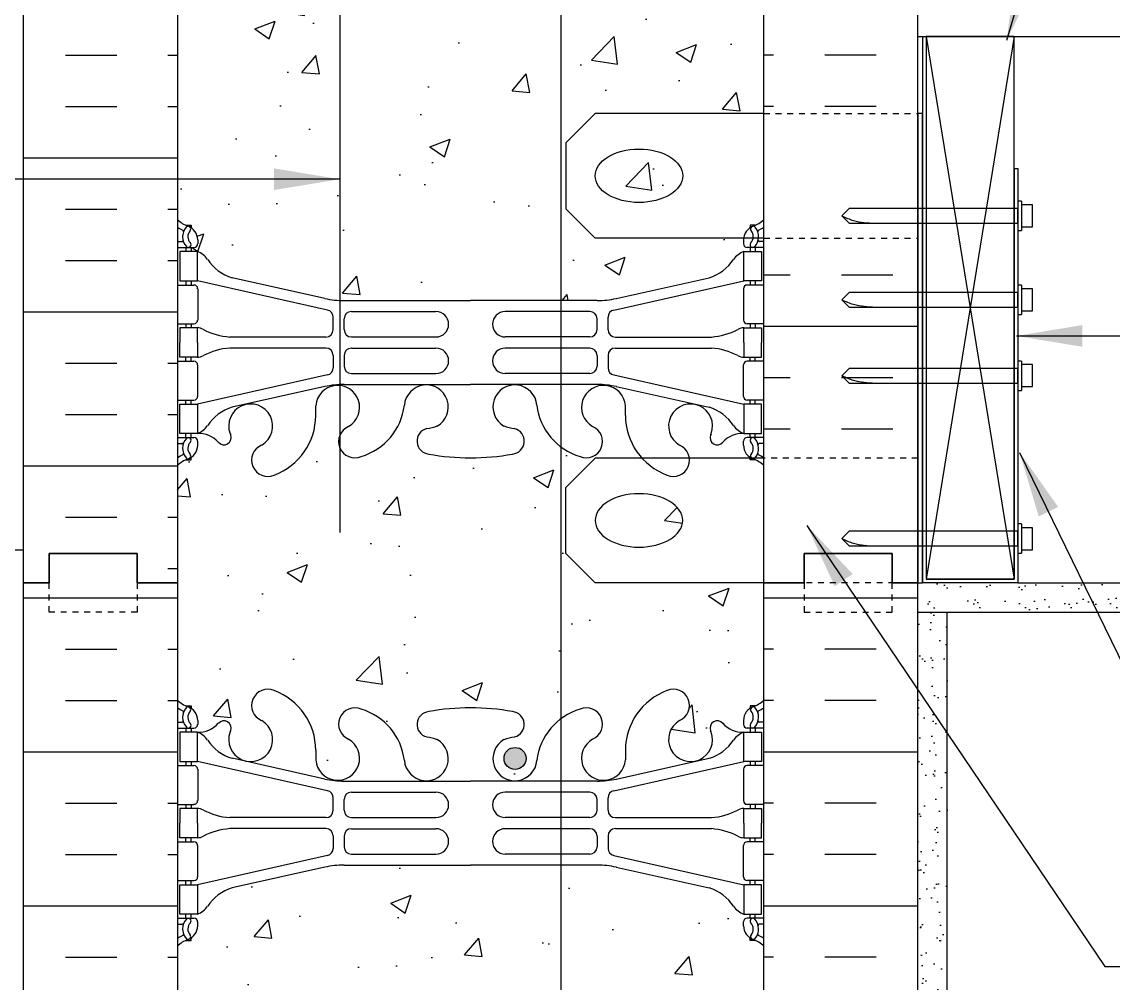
# Model space of a CAD drawing. Header units: inches. Extents: x 94.5 to 143.2, y -16.2 to 57.2.
# Drawn here: x 111.73 to 130.34, y 22.39 to 38.78 of the extents above; entities that cross this region are included whole.
import ezdxf

# ---------------------------------------------------------------- set-up
doc = ezdxf.new("R2010")
doc.units = ezdxf.units.IN
doc.header["$LTSCALE"] = 0.5
doc.header["$MEASUREMENT"] = 0
doc.linetypes.add('DASHED2', pattern=[0.375, 0.25, -0.125])
doc.linetypes.add('HIDDEN2', pattern=[0.1875, 0.125, -0.0625])
for name, color, linetype in [('HATCH', 12, 'Continuous'), ('line25', 2, 'Continuous'), ('LINE3', 3, 'Continuous'), ('LINE50', 5, 'Continuous'), ('LINE9', 9, 'Continuous'), ('TEXT', 4, 'Continuous'), ('Web_Edge', 9, 'Continuous')]:
    doc.layers.add(name, color=color, linetype=linetype)
doc.styles.add('DIM', font='romans.shx', dxfattribs={"width": 0.7})
doc.dimstyles.new('ext_12', dxfattribs={"dimscale": 12, "dimtxt": 0.09375, "dimasz": 0.09375, "dimexe": 0.09375, "dimexo": 0.0625, "dimgap": 0.0625, "dimtad": 1, "dimdec": 1, "dimzin": 3, "dimdsep": 46, "dimlunit": 4, "dimtxsty": 'DIM', "dimcen": 0.09, "dimdle": 0.09375, "dimclrt": 4, "dimadec": 0, "dimazin": 0, "dimtfac": 1, "dimtdec": 1, "dimtmove": 2, "dimatfit": 3, "dimfxl": 1, "dimfrac": 2, "dimtolj": 1, "dimtzin": 0, "dimarcsym": 0})
pattern_1 = [(50, (-0.7417, 9.248), (3.5863, -0.31376), [0.375, -4.125]), (355, (-0.7417, 9.248), (-0.69376, 3.76096), [0.3, -3.3]), (100.4514, (-0.443, 9.222), (2.89255, 3.4472), [0.3187, -3.50571]), (46.184, (-0.7417, 10.248), (5.3362, -0.8276), [0.5625, -6.1875]), (96.6356, (-0.297, 10.179), (4.67331, 4.8706), [0.47805, -5.25856]), (351.184, (-0.7417, 10.248), (4.6733, 4.8706), [0.45, -4.95]), (21, (-0.2417, 9.998), (2.984535, -2.013094), [0.375, -4.125]), (326, (-0.2417, 9.998), (1.21658, 3.62575), [0.3, -3.3]), (71.4514, (0.007, 9.8303), (4.20111, 1.61265), [0.3187, -3.50571]), (37.5, (-0.7417, 9.248), (0.060799, 1.664469), [0, -3.26, 0, -3.35, 0, -3.3125]), (7.5, (-0.7417, 9.248), (1.315348, 1.972059), [0, -1.91, 0, -3.185, 0, -1.2625]), (327.5, (-1.8567, 9.248), (2.669112, -0.112774), [0, -1.25, 0, -3.9, 0, -5.175]), (317.5, (-2.3567, 9.248), (2.91593, 0.500525), [0, -1.625, 0, -2.59, 0, -3.675])]
pattern_2 = [(37.5, (69.70558, 9.959), (-0.0157483, 0.481706), [0, -0.38, 0, -0.425, 0, -0.40625]), (7.5, (69.7056, 9.959), (0.442444, 0.7055365), [0, -0.205, 0, -0.3425, 0, -0.13125]), (327.5, (69.39808, 9.959), (0.7785355, 0.0014148), [0, -0.125, 0, -0.45, 0, -0.5875]), (317.5, (69.3981, 9.959), (0.7515317, 0.219419), [0, -0.0625, 0, -0.295, 0, -0.3375])]

msp = doc.modelspace()

# ---------------------------------------------------------------- hatches: boundary and pattern name
at = {"layer": 'HATCH'}
h = msp.add_hatch(dxfattribs=at)
h.set_pattern_fill('INSUL', color=256, scale=7, style=0)
h.set_pattern_definition([(0, (-2811.78, -367.7963), (0, 2.625), []), (0, (-2811.78, -366.9213), (0, 2.625), [0.875, -0.875]), (0, (-2811.78, -366.0463), (0, 2.625), [0.875, -0.875])])
h.paths.add_polyline_path([(111.757, 29.213), (112.194, 29.213), (112.194, 29.713), (113.694, 29.713), (113.694, 29.213), (114.382, 29.213), (114.382, 47.213), (113.694, 47.213), (113.694, 47.713), (112.194, 47.713), (112.194, 47.213), (111.757, 47.213)])
h = msp.add_hatch(dxfattribs=at)
h.set_pattern_fill('INSUL', color=256, scale=7, style=0)
h.set_pattern_definition([(180, (3050.5432, -367.7963), (0, 2.625), []), (180, (3050.5432, -366.9213), (0, 2.625), [0.875, -0.875]), (180, (3050.5432, -366.0463), (0, 2.625), [0.875, -0.875])])
h.paths.add_polyline_path([(124.382, 37.213), (127.007, 37.213), (127.007, 47.213), (126.569, 47.213), (126.569, 47.713), (125.069, 47.713), (125.069, 47.213), (124.382, 47.213)])
h = msp.add_hatch(dxfattribs=at)
h.set_pattern_fill('AR-CONC', color=256, scale=0.5)
h.paths.add_polyline_path([(117.152, 47.264, 0.274273), (117.039, 47.213, 0.520567), (116.829, 47.213, 0.520567), (116.551, 47.213, 0.520567), (116.362, 47.213, 0.520567), (116.267, 47.213, 0.520567), (116.042, 47.213, 0.520567), (115.921, 47.213, 0.520567), (115.711, 47.213, 0.520567), (115.501, 47.213, 0.520567), (115.375, 47.213, 0.520567), (115.25, 47.213, 0.520567), (115.04, 47.213, 0.520567), (114.935, 47.213, 0.520567), (114.751, 47.213, 0.520567), (114.63, 47.213, 0.484838), (114.382, 47.213), (114.382, 45.213, 0.088416), (114.528, 45.116), (114.618, 45.116), (114.618, 45.074, -0.249069), (114.728, 44.867), (114.728, 44.8, -0.414214), (114.665, 44.737), (114.618, 44.737), (114.618, 44.667), (114.723, 44.667, 0.231736), (115.08, 44.818, -0.8344), (115.292, 44.692), (115.28, 44.671, 2.155404), (115.819, 44.866, -1), (116.032, 45.377, -0.311223), (116.741, 44.361), (116.741, 44.196, 0.421502), (117.152, 43.85), (117.152, 44.7, -0.193998), (117.152, 44.908)])
h.paths.add_polyline_path([(124.382, 47.213), (124.382, 47.255, 0.520567), (124.299, 47.255, 0.520567), (124.209, 47.255, 0.520567), (124.078, 47.255, 0.520567), (123.979, 47.213, 0.520567), (123.774, 47.213, 0.520567), (123.58, 47.213, 0.520567), (123.36, 47.213, 0.520567), (123.181, 47.213, 0.520567), (123.081, 47.213, 0.520567), (122.924, 47.213, 0.520567), (122.772, 47.213, 0.520567), (122.625, 47.213, 0.520567), (122.447, 47.213, 0.272614), (122.382, 47.243, 0.272614), (122.317, 47.213, 0.520567), (122.138, 47.213, 0.520567), (121.991, 47.213, 0.520567), (121.839, 47.213, 0.520567), (121.682, 47.213, 0.520567), (121.582, 47.213, 0.520567), (121.404, 47.213, 0.520567), (121.183, 47.213, 0.520567), (120.989, 47.213, 0.520567), (120.785, 47.213, 0.520567), (120.685, 47.255, 0.520567), (120.554, 47.255, 0.520567), (120.465, 47.255, 0.520567), (120.382, 47.255, 0.520567), (120.299, 47.255, 0.520567), (120.209, 47.255, 0.520567), (120.078, 47.255, 0.520567), (119.979, 47.213, 0.520567), (119.774, 47.213, 0.520567), (119.58, 47.213, 0.520567), (119.36, 47.213, 0.520567), (119.181, 47.213, 0.520567), (119.081, 47.213, 0.520567), (118.924, 47.213, 0.520567), (118.772, 47.213, 0.520567), (118.625, 47.213, 0.520567), (118.447, 47.213, 0.520567), (118.331, 47.213, 0.520567), (118.242, 47.213, 0.520567), (118.121, 47.213, 0.520567), (118.006, 47.213, 0.520567), (117.901, 47.213, 0.520567), (117.595, 47.213, 0.520567), (117.485, 47.213, 0.520567), (117.238, 47.213, 0.215522), (117.152, 47.264), (117.152, 44.908, -0.417911), (117.515, 45.06, -0.307094), (118.254, 44.164, 1.604516), (118.813, 44.54, 0.055617), (118.633, 44.586, -0.843243), (118.668, 45.018, -0.047544), (119.382, 45.083, -0.047544), (120.095, 45.018, -0.843243), (120.13, 44.586, 0.055617), (119.95, 44.54, 1.604516), (120.509, 44.164, -0.307094), (121.248, 45.06, -1), (121.461, 44.548, 1.661382), (122.022, 44.196), (122.022, 44.341, -0.316114), (122.731, 45.377, -1), (122.944, 44.866, 2.155404), (123.483, 44.671), (123.471, 44.692, -0.834375), (123.683, 44.818, 0.23174), (124.041, 44.667), (124.146, 44.667), (124.146, 44.737), (124.098, 44.737, -0.414214), (124.036, 44.8), (124.036, 44.867, -0.249069), (124.146, 45.074), (124.146, 45.116), (124.236, 45.116, 0.08841), (124.382, 45.213)])
h.paths.add_polyline_path([(121.836, 44.223, -1), (121.461, 44.223, -1)], flags=16)
h.paths.add_polyline_path([(117.152, 42.4, 0.042954), (116.897, 42.365), (115.316, 42.012, 0.17445), (114.909, 41.717, -0.168672), (114.723, 41.567), (114.618, 41.567), (114.618, 41.497), (114.665, 41.497, -0.414214), (114.728, 41.435), (114.728, 41.367, -0.249069), (114.618, 41.16), (114.618, 41.118), (114.528, 41.118, 0.088416), (114.382, 41.021), (114.382, 35.405, 0.088416), (114.528, 35.308), (114.618, 35.308), (114.618, 35.266, -0.249069), (114.728, 35.059), (114.728, 34.992, -0.414214), (114.665, 34.929), (114.618, 34.929), (114.618, 34.859), (114.723, 34.859, -0.168672), (114.909, 34.71, 0.17445), (115.316, 34.414), (116.897, 34.061, 0.042954), (117.152, 34.027)])
h.paths.add_polyline_path([(120.922, 42.401), (119.382, 42.401), (117.224, 42.401, 0.011992), (117.152, 42.4), (117.152, 34.027, 0.011992), (117.224, 34.025), (119.382, 34.025), (120.922, 34.025), (120.922, 35.088), (120.922, 37.213)])
h.paths.add_polyline_path([(124.382, 41.021, 0.08841), (124.236, 41.118), (124.146, 41.118), (124.146, 41.16, -0.249069), (124.036, 41.367), (124.036, 41.435, -0.414214), (124.098, 41.497), (124.146, 41.497), (124.146, 41.567), (124.041, 41.567, -0.168672), (123.855, 41.717, 0.17445), (123.447, 42.012), (121.866, 42.365, 0.054974), (121.54, 42.401), (120.922, 42.401), (120.922, 37.213), (120.922, 35.088), (120.922, 34.025), (121.54, 34.025, 0.054974), (121.866, 34.061), (123.447, 34.414, 0.17445), (123.855, 34.71, -0.168672), (124.041, 34.859), (124.146, 34.859), (124.146, 34.929), (124.098, 34.929, -0.414214), (124.036, 34.992), (124.036, 35.059, -0.028911), (124.037, 35.088), (121.507, 35.088), (121.007, 35.588), (121.007, 36.713), (121.507, 37.213), (124.382, 37.213)])
h.paths.add_polyline_path([(120.922, 31.529, -0.212789), (120.509, 32.262, 1.604516), (119.95, 31.886, 0.055617), (120.13, 31.841, -0.843243), (120.095, 31.408, -0.047544), (119.382, 31.344, -0.047544), (118.668, 31.408, -0.843243), (118.633, 31.841, 0.055617), (118.813, 31.886, 1.604516), (118.254, 32.262, -0.307094), (117.515, 31.367, -0.665895), (117.152, 31.726), (117.152, 32.576, 0.421502), (116.741, 32.231), (116.741, 32.085, -0.316114), (116.032, 31.05, -1), (115.819, 31.561, 2.155404), (115.28, 31.755), (115.292, 31.734, -0.834375), (115.08, 31.608, 0.23174), (114.723, 31.759), (114.618, 31.759), (114.618, 31.689), (114.665, 31.689, -0.414214), (114.728, 31.627), (114.728, 31.559, -0.249069), (114.618, 31.352), (114.618, 31.31), (114.528, 31.31, 0.088416), (114.382, 31.213), (114.382, 29.213), (114.382, 27.213, 0.088416), (114.528, 27.116), (114.618, 27.116), (114.618, 27.074, -0.249069), (114.728, 26.867), (114.728, 26.8, -0.414214), (114.665, 26.737), (114.618, 26.737), (114.618, 26.667), (114.723, 26.667, 0.231736), (115.08, 26.818, -0.8344), (115.292, 26.692), (115.28, 26.671, 2.155404), (115.819, 26.866, -1), (116.032, 27.377, -0.311223), (116.741, 26.361), (116.741, 26.196, 1.661382), (117.302, 26.548, -1), (117.515, 27.06, -0.307094), (118.254, 26.164, 1.604516), (118.813, 26.54, 0.055617), (118.633, 26.586, -0.843243), (118.668, 27.018, -0.047544), (119.382, 27.083, -0.047544), (120.095, 27.018, -0.843243), (120.13, 26.586, 0.055617), (119.95, 26.54, 1.604516), (120.509, 26.164, -0.212789), (120.922, 26.898)])
h.paths.add_polyline_path([(120.328, 26.219, -1), (119.953, 26.219, -1)], flags=16)
h.paths.add_polyline_path([(124.382, 29.213), (121.507, 29.213), (121.007, 29.713), (121.007, 30.838), (121.507, 31.338), (122.305, 31.338, -0.184932), (122.022, 32.066), (122.022, 32.231, 1.661382), (121.461, 31.878, -1), (121.248, 31.367, -0.08852), (120.922, 31.529), (120.922, 26.898, -0.08852), (121.248, 27.06, -1), (121.461, 26.548, 1.661382), (122.022, 26.196), (122.022, 26.341, -0.316114), (122.731, 27.377, -1), (122.944, 26.866, 2.155404), (123.483, 26.671), (123.471, 26.692, -0.834375), (123.683, 26.818, 0.23174), (124.041, 26.667), (124.146, 26.667), (124.146, 26.737), (124.098, 26.737, -0.414214), (124.036, 26.8), (124.036, 26.867, -0.249069), (124.146, 27.074), (124.146, 27.116), (124.236, 27.116, 0.08841), (124.382, 27.213)])
h.paths.add_polyline_path([(123.471, 31.734), (123.483, 31.755, 2.155404), (122.944, 31.561, -0.270238), (123.113, 31.338), (124.146, 31.338), (124.146, 31.352, -0.249069), (124.036, 31.559), (124.036, 31.627, -0.414214), (124.098, 31.689), (124.146, 31.689), (124.146, 31.759), (124.041, 31.759, 0.231736), (123.683, 31.608, -0.8344)], flags=17)
h.paths.add_polyline_path([(120.922, 24.401), (119.382, 24.401), (117.224, 24.401, 0.054974), (116.897, 24.365), (115.316, 24.012, 0.17445), (114.909, 23.717, -0.168672), (114.723, 23.567), (114.618, 23.567), (114.618, 23.497), (114.665, 23.497, -0.414214), (114.728, 23.435), (114.728, 23.367, -0.249069), (114.618, 23.16), (114.618, 23.118), (114.528, 23.118, 0.088416), (114.382, 23.021), (114.382, 17.405, 0.088416), (114.528, 17.308), (114.618, 17.308), (114.618, 17.266, -0.249069), (114.728, 17.059), (114.728, 16.992, -0.414214), (114.665, 16.929), (114.618, 16.929), (114.618, 16.859), (114.723, 16.859, -0.168672), (114.909, 16.71, 0.17445), (115.316, 16.414), (116.897, 16.061, 0.054974), (117.224, 16.025), (119.382, 16.025), (120.922, 16.025)])
h.paths.add_polyline_path([(124.382, 23.021, 0.08841), (124.236, 23.118), (124.146, 23.118), (124.146, 23.16, -0.249069), (124.036, 23.367), (124.036, 23.435, -0.414214), (124.098, 23.497), (124.146, 23.497), (124.146, 23.567), (124.041, 23.567, -0.168672), (123.855, 23.717, 0.17445), (123.447, 24.012), (121.866, 24.365, 0.054974), (121.54, 24.401), (120.922, 24.401), (120.922, 16.025), (121.54, 16.025, 0.054974), (121.866, 16.061), (123.447, 16.414, 0.17445), (123.855, 16.71, -0.168672), (124.041, 16.859), (124.146, 16.859), (124.146, 16.929), (124.098, 16.929, -0.414214), (124.036, 16.992), (124.036, 17.059, -0.249069), (124.146, 17.266), (124.146, 17.308), (124.236, 17.308, 0.08841), (124.382, 17.405)])
h.paths.add_polyline_path([(120.922, 13.529, -0.212789), (120.509, 14.262, 1.604516), (119.95, 13.886, 0.055617), (120.13, 13.841, -0.843243), (120.095, 13.408, -0.047544), (119.382, 13.344, -0.047544), (118.668, 13.408, -0.843243), (118.633, 13.841, 0.055617), (118.813, 13.886, 1.604516), (118.254, 14.262, -0.307094), (117.515, 13.367, -1), (117.302, 13.878, 1.661382), (116.741, 14.231), (116.741, 14.085, -0.316114), (116.032, 13.05, -1), (115.819, 13.561, 2.155404), (115.28, 13.755), (115.292, 13.734, -0.834375), (115.08, 13.608, 0.23174), (114.723, 13.759), (114.618, 13.759), (114.618, 13.689), (114.665, 13.689, -0.414214), (114.728, 13.627), (114.728, 13.559, -0.249069), (114.618, 13.352), (114.618, 13.31), (114.528, 13.31, 0.088416), (114.382, 13.213), (114.382, 11.213), (118.257, 11.213), (119.257, 12.213), (119.257, 11.213), (119.257, 10.213), (120.257, 11.213), (120.922, 11.213)])
h.paths.add_polyline_path([(124.382, 13.213, 0.08841), (124.236, 13.31), (124.146, 13.31), (124.146, 13.352, -0.249069), (124.036, 13.559), (124.036, 13.627, -0.414214), (124.098, 13.689), (124.146, 13.689), (124.146, 13.759), (124.041, 13.759, 0.231736), (123.683, 13.608, -0.8344), (123.471, 13.734), (123.483, 13.755, 2.155404), (122.944, 13.561, -1), (122.731, 13.05, -0.311223), (122.022, 14.066), (122.022, 14.231, 1.661382), (121.461, 13.878, -1), (121.248, 13.367, -0.08852), (120.922, 13.529), (120.922, 11.213), (124.382, 11.213)])
h = msp.add_hatch(dxfattribs=at)
h.set_pattern_fill('AR-CONC', color=256, scale=0.5, style=0)
h.set_pattern_definition(pattern_1)
edge = h.paths.add_edge_path(flags=17)
edge.add_ellipse((122.252, 36.151), major_axis=(-0.746, 0), ratio=0.610344, start_angle=0, end_angle=360)
h = msp.add_hatch(dxfattribs=at)
h.set_pattern_fill('INSUL', color=256, scale=7, style=0)
h.set_pattern_definition([(0, (69.7056, 9.959), (0, 2.625), []), (0, (69.7056, 10.834), (0, 2.625), [0.875, -0.875]), (0, (69.7056, 11.709), (0, 2.625), [0.875, -0.875])])
h.paths.add_polyline_path([(127.007, 35.088), (124.382, 35.088), (124.382, 31.338), (127.007, 31.338)])
h = msp.add_hatch(dxfattribs=at)
h.set_pattern_fill('AR-CONC', color=256, scale=0.5, style=0)
h.set_pattern_definition(pattern_1)
edge = h.paths.add_edge_path(flags=17)
edge.add_ellipse((122.252, 30.276), major_axis=(-0.746, 0), ratio=0.610344, start_angle=0, end_angle=360, ccw=False)
h = msp.add_hatch(dxfattribs=at)
h.set_pattern_fill('INSUL', color=256, scale=7, style=0)
h.set_pattern_definition([(0, (-2811.78, -385.7963), (0, 2.625), []), (0, (-2811.78, -384.9213), (0, 2.625), [0.875, -0.875]), (0, (-2811.78, -384.0463), (0, 2.625), [0.875, -0.875])])
h.paths.add_polyline_path([(111.757, 11.213), (112.194, 11.213), (112.194, 11.713), (113.694, 11.713), (113.694, 11.213), (114.382, 11.213), (114.382, 29.213), (113.694, 29.213), (113.694, 29.713), (112.194, 29.713), (112.194, 29.213), (111.757, 29.213)])
h = msp.add_hatch(dxfattribs=at)
h.set_pattern_fill('INSUL', color=256, scale=7, style=0)
h.set_pattern_definition([(180, (3050.5432, -385.7963), (0, 2.625), []), (180, (3050.5432, -384.9213), (0, 2.625), [0.875, -0.875]), (180, (3050.5432, -384.0463), (0, 2.625), [0.875, -0.875])])
h.paths.add_polyline_path([(127.007, 11.213), (126.569, 11.213), (126.569, 11.713), (125.069, 11.713), (125.069, 11.213), (124.382, 11.213), (124.382, 29.213), (125.069, 29.213), (125.069, 29.713), (126.569, 29.713), (126.569, 29.213), (127.007, 29.213)])
h = msp.add_hatch(dxfattribs=at)
h.set_pattern_fill('AR-SAND', color=256, scale=0.25, style=0)
h.set_pattern_definition(pattern_2)
h.paths.add_polyline_path([(142.157, 28.713), (142.157, 29.213), (128.712, 29.213), (127.087, 29.213), (127.007, 29.213), (127.007, 28.713)])
h = msp.add_hatch(dxfattribs=at)
h.set_pattern_fill('AR-SAND', color=256, scale=0.25, style=0)
h.set_pattern_definition(pattern_2)
h.paths.add_polyline_path([(127.507, 28.713), (127.007, 28.713), (127.007, 11.213), (127.507, 11.213)])
at = {"layer": 'LINE3'}
msp.add_hatch(color=256, dxfattribs=at).paths.add_polyline_path([(119.953, 26.219, 1), (120.328, 26.219, 1)])

# ---------------------------------------------------------------- linework, layer by layer
at = {"layer": 'HATCH'}
for p, q in [((127.149, 38.526), (128.649, 29.276)), ((128.649, 38.526), (127.149, 29.276))]:
    msp.add_line(p, q, dxfattribs=at)
at = {"layer": 'line25'}
for p, q in [((114.382, 47.213), (114.382, 29.213)), ((124.382, 23.588), (124.382, 47.213)), ((127.007, 38.526), (142.157, 38.526)), ((128.649, 36.276), (128.649, 29.276)), ((128.649, 29.276), (127.149, 29.276)), ((114.382, 29.213), (114.382, 11.213)), ((128.712, 29.213), (142.157, 29.213)), ((128.712, 29.213), (130.024, 29.213)), ((124.382, 11.213), (124.382, 23.588))]:
    msp.add_line(p, q, dxfattribs=at)
at = {"layer": 'line25', "color": 9}
for p, q in [((125.712, 35.467), (125.837, 35.592)), ((128.774, 35.717), (128.712, 35.717)), ((128.712, 35.717), (128.712, 35.217)), ((128.774, 35.717), (128.774, 35.217)), ((128.962, 35.655), (128.774, 35.655)), ((128.962, 35.28), (128.962, 35.655)), ((125.712, 35.467), (125.837, 35.342)), ((128.712, 35.217), (128.774, 35.217)), ((128.774, 35.28), (128.962, 35.28)), ((128.774, 34.288), (128.712, 34.288)), ((128.712, 34.288), (128.712, 33.788)), ((128.774, 34.288), (128.774, 33.788)), ((125.712, 34.038), (125.837, 34.163)), ((128.962, 34.226), (128.774, 34.226)), ((128.962, 33.851), (128.962, 34.226)), ((125.712, 34.038), (125.837, 33.913)), ((128.712, 33.788), (128.774, 33.788)), ((128.774, 33.851), (128.962, 33.851)), ((128.774, 32.994), (128.712, 32.994)), ((128.712, 32.994), (128.712, 32.494)), ((128.774, 32.994), (128.774, 32.494)), ((125.712, 32.744), (125.837, 32.869)), ((128.962, 32.932), (128.774, 32.932)), ((128.962, 32.557), (128.962, 32.932)), ((125.712, 32.744), (125.837, 32.619)), ((128.712, 32.494), (128.774, 32.494)), ((128.774, 32.557), (128.962, 32.557)), ((128.774, 30.216), (128.712, 30.216)), ((128.712, 30.216), (128.712, 29.716)), ((128.774, 30.216), (128.774, 29.716)), ((128.962, 30.153), (128.774, 30.153)), ((128.962, 29.778), (128.962, 30.153)), ((125.712, 29.966), (125.837, 30.091)), ((125.712, 29.966), (125.837, 29.841)), ((128.774, 29.778), (128.962, 29.778)), ((128.712, 29.716), (128.774, 29.716))]:
    msp.add_line(p, q, dxfattribs=at)
at = {"layer": 'line25'}
msp.add_lwpolyline([(127.149, 29.276), (128.649, 29.276), (128.649, 38.526), (127.149, 38.526)], close=True, dxfattribs=at)
at = {"layer": 'line25', "color": 9}
for points in [[(125.837, 35.342), (128.712, 35.342), (128.712, 35.592), (125.837, 35.592)], [(125.837, 33.913), (128.712, 33.913), (128.712, 34.163), (125.837, 34.163)], [(125.837, 32.619), (128.712, 32.619), (128.712, 32.869), (125.837, 32.869)], [(125.837, 29.841), (128.712, 29.841), (128.712, 30.091), (125.837, 30.091)]]:
    msp.add_lwpolyline(points, dxfattribs=at)
for points in [[(125.712, 35.467), (125.91, 35.39), (126.28, 35.342)], [(125.712, 34.038), (125.91, 33.961), (126.28, 33.913)], [(125.712, 32.744), (125.91, 32.667), (126.28, 32.619)], [(125.712, 29.966), (125.91, 29.888), (126.28, 29.841)]]:
    msp.add_spline(points, degree=3, dxfattribs=at)
at = {"layer": 'LINE3'}
msp.add_line((117.152, 56.213), (117.152, 30.069), dxfattribs=at)
msp.add_lwpolyline([(120.922, 45.761), (120.922, 37.213), (120.922, 35.088), (120.922, 11.213)], dxfattribs=at)
msp.add_circle((120.14, 26.219), 0.188, dxfattribs=at)
at = {"layer": 'LINE50'}
for p, q in [((111.757, 29.213), (111.757, 47.213)), ((127.007, 29.213), (127.007, 47.213)), ((111.757, 11.213), (111.757, 29.213)), ((127.007, 11.213), (127.007, 29.213))]:
    msp.add_line(p, q, dxfattribs=at)
for points in [[(114.382, 29.213), (113.694, 29.213), (113.694, 29.713), (112.194, 29.713), (112.194, 29.213), (111.757, 29.213)], [(111.757, 29.213), (112.194, 29.213), (112.194, 29.713), (113.694, 29.713), (113.694, 29.213), (114.382, 29.213)], [(124.382, 29.213), (125.069, 29.213), (125.069, 29.713), (126.569, 29.713), (126.569, 29.213), (127.007, 29.213)], [(127.007, 29.213), (126.569, 29.213), (126.569, 29.713), (125.069, 29.713), (125.069, 29.213), (124.382, 29.213)]]:
    msp.add_lwpolyline(points, dxfattribs=at)
at = {"layer": 'LINE9'}
for p, q in [((127.087, 38.526), (127.087, 29.213)), ((121.507, 37.213), (121.007, 36.713)), ((124.382, 37.213), (121.507, 37.213)), ((128.649, 36.276), (128.712, 36.276)), ((128.712, 36.276), (128.712, 29.213)), ((121.507, 35.088), (121.007, 35.588)), ((124.382, 35.088), (121.507, 35.088)), ((121.507, 31.338), (121.007, 30.838)), ((124.382, 31.338), (121.507, 31.338)), ((111.757, 29.772), (111.569, 29.772)), ((121.507, 29.213), (121.007, 29.713)), ((124.382, 29.213), (121.507, 29.213)), ((128.712, 29.213), (127.087, 29.213)), ((127.007, 28.713), (142.157, 28.713)), ((127.507, 11.213), (127.507, 28.713))]:
    msp.add_line(p, q, dxfattribs=at)
at = {"layer": 'LINE9', "linetype": 'HIDDEN2'}
for p, q in [((124.382, 37.213), (127.007, 37.213)), ((124.382, 35.088), (127.007, 35.088)), ((127.007, 31.338), (124.382, 31.338)), ((127.007, 29.213), (124.382, 29.213))]:
    msp.add_line(p, q, dxfattribs=at)
at = {"layer": 'LINE9'}
msp.add_lwpolyline([(127.007, 29.213), (127.087, 29.213), (127.087, 37.213), (127.007, 37.213)], close=True, dxfattribs=at)
for points in [[(121.007, 36.713), (121.007, 35.588)], [(121.007, 29.713), (121.007, 30.838)]]:
    msp.add_lwpolyline(points, dxfattribs=at)
at = {"layer": 'LINE9', "linetype": 'DASHED2', "ltscale": 0.15}
for points in [[(113.694, 29.213), (113.694, 29.213), (113.694, 28.713), (112.194, 28.713), (112.194, 29.213), (112.194, 29.213)], [(125.069, 29.213), (125.069, 29.213), (125.069, 28.713), (126.569, 28.713), (126.569, 29.213), (126.569, 29.213)]]:
    msp.add_lwpolyline(points, dxfattribs=at)
at = {"layer": 'LINE9'}
msp.add_ellipse((122.252, 36.151), major_axis=(-0.746, 0), ratio=0.610344, dxfattribs=at)
at = {"layer": 'LINE9', "extrusion": (0, 0, -1)}
msp.add_ellipse((122.252, 30.276), major_axis=(-0.746, 0), ratio=0.610344, dxfattribs=at)
at = {"layer": 'Web_Edge', "color": 8}
for p, q in [((114.528, 35.308), (114.618, 35.308)), ((114.618, 35.308), (114.618, 35.266)), ((124.236, 35.308), (124.146, 35.308)), ((124.146, 35.308), (124.146, 35.266)), ((114.382, 35.029), (114.459, 35.029)), ((114.728, 35.059), (114.728, 34.992)), ((124.036, 35.059), (124.036, 34.992)), ((124.382, 35.029), (124.304, 35.029)), ((114.382, 34.929), (114.665, 34.929)), ((114.528, 34.929), (114.528, 34.859)), ((114.618, 34.929), (114.618, 34.859)), ((124.382, 34.929), (124.098, 34.929)), ((124.146, 34.929), (124.146, 34.859)), ((124.236, 34.929), (124.236, 34.859)), ((114.382, 34.289), (114.665, 34.289)), ((114.528, 34.359), (114.528, 34.289)), ((114.618, 34.359), (114.618, 34.289)), ((116.94, 33.863), (114.723, 34.359)), ((116.897, 34.061), (115.316, 34.414)), ((121.823, 33.863), (124.041, 34.359)), ((121.866, 34.061), (123.447, 34.414)), ((124.382, 34.289), (124.098, 34.289)), ((124.146, 34.359), (124.146, 34.289)), ((124.236, 34.359), (124.236, 34.289)), ((114.728, 34.227), (114.728, 33.692)), ((124.036, 34.227), (124.036, 33.692)), ((117.224, 34.025), (119.382, 34.025)), ((121.54, 34.025), (119.382, 34.025)), ((117.038, 33.528), (117.038, 33.741)), ((117.225, 33.529), (117.225, 33.713)), ((117.35, 33.838), (118.79, 33.838)), ((121.413, 33.838), (119.973, 33.838)), ((121.538, 33.529), (121.538, 33.713)), ((121.725, 33.528), (121.725, 33.741)), ((114.382, 33.629), (114.665, 33.629)), ((114.528, 33.629), (114.528, 33.559)), ((114.618, 33.629), (114.618, 33.559)), ((124.382, 33.629), (124.098, 33.629)), ((124.146, 33.629), (124.146, 33.559)), ((124.236, 33.629), (124.236, 33.559)), ((116.913, 33.403), (115.275, 33.403)), ((117.35, 33.404), (118.79, 33.404)), ((121.413, 33.404), (119.973, 33.404)), ((121.85, 33.403), (123.488, 33.403)), ((116.913, 33.215), (115.275, 33.215)), ((117.35, 33.214), (118.79, 33.214)), ((121.413, 33.214), (119.973, 33.214)), ((121.85, 33.215), (123.488, 33.215)), ((114.382, 32.989), (114.665, 32.989)), ((114.528, 32.989), (114.528, 33.059)), ((114.618, 32.989), (114.618, 33.059)), ((117.038, 33.09), (117.038, 32.878)), ((117.225, 33.089), (117.225, 32.905)), ((121.538, 33.089), (121.538, 32.905)), ((121.725, 33.09), (121.725, 32.878)), ((124.382, 32.989), (124.098, 32.989)), ((124.146, 32.989), (124.146, 33.059)), ((124.236, 32.989), (124.236, 33.059)), ((116.94, 32.756), (114.723, 32.259)), ((114.728, 32.392), (114.728, 32.927)), ((117.35, 32.78), (118.79, 32.78)), ((121.413, 32.78), (119.973, 32.78)), ((121.823, 32.756), (124.041, 32.259)), ((124.036, 32.392), (124.036, 32.927)), ((117.224, 32.594), (119.382, 32.594)), ((121.54, 32.594), (119.382, 32.594)), ((116.897, 32.558), (115.316, 32.205)), ((121.866, 32.558), (123.447, 32.205)), ((114.382, 32.329), (114.665, 32.329)), ((114.528, 32.259), (114.528, 32.329)), ((114.618, 32.259), (114.618, 32.329)), ((116.741, 32.066), (116.741, 32.231)), ((122.022, 32.066), (122.022, 32.231)), ((124.382, 32.329), (124.098, 32.329)), ((124.146, 32.259), (124.146, 32.329)), ((124.236, 32.259), (124.236, 32.329)), ((114.382, 31.689), (114.665, 31.689)), ((114.528, 31.689), (114.528, 31.759)), ((114.618, 31.689), (114.618, 31.759)), ((115.28, 31.755), (115.292, 31.734)), ((123.483, 31.755), (123.471, 31.734)), ((124.382, 31.689), (124.098, 31.689)), ((124.146, 31.689), (124.146, 31.759)), ((124.236, 31.689), (124.236, 31.759)), ((114.382, 31.589), (114.459, 31.589)), ((114.728, 31.559), (114.728, 31.627)), ((124.036, 31.559), (124.036, 31.627)), ((124.382, 31.589), (124.304, 31.589)), ((114.528, 31.31), (114.618, 31.31)), ((114.618, 31.31), (114.618, 31.352)), ((124.146, 31.31), (124.146, 31.352)), ((124.236, 31.31), (124.146, 31.31))]:
    msp.add_line(p, q, dxfattribs=at)
at = {"layer": 'Web_Edge'}
for p, q in [((114.528, 27.116), (114.618, 27.116)), ((114.618, 27.116), (114.618, 27.074)), ((124.236, 27.116), (124.146, 27.116)), ((124.146, 27.116), (124.146, 27.074)), ((114.382, 26.837), (114.459, 26.837)), ((114.728, 26.867), (114.728, 26.8)), ((124.036, 26.867), (124.036, 26.8)), ((124.382, 26.837), (124.304, 26.837)), ((114.382, 26.737), (114.665, 26.737)), ((114.528, 26.737), (114.528, 26.667)), ((114.618, 26.737), (114.618, 26.667)), ((115.28, 26.671), (115.292, 26.692)), ((123.483, 26.671), (123.471, 26.692)), ((124.382, 26.737), (124.098, 26.737)), ((124.146, 26.737), (124.146, 26.667)), ((124.236, 26.737), (124.236, 26.667)), ((116.741, 26.361), (116.741, 26.196)), ((122.022, 26.361), (122.022, 26.196)), ((114.382, 26.097), (114.665, 26.097)), ((114.528, 26.167), (114.528, 26.097)), ((114.618, 26.167), (114.618, 26.097)), ((116.94, 25.67), (114.723, 26.167)), ((116.897, 25.869), (115.316, 26.222)), ((121.823, 25.67), (124.041, 26.167)), ((121.866, 25.869), (123.447, 26.222)), ((124.382, 26.097), (124.098, 26.097)), ((124.146, 26.167), (124.146, 26.097)), ((124.236, 26.167), (124.236, 26.097)), ((114.728, 26.035), (114.728, 25.5)), ((124.036, 26.035), (124.036, 25.5)), ((117.224, 25.833), (119.382, 25.833)), ((121.54, 25.833), (119.382, 25.833)), ((117.038, 25.336), (117.038, 25.548)), ((117.225, 25.337), (117.225, 25.521)), ((117.35, 25.646), (118.79, 25.646)), ((121.413, 25.646), (119.973, 25.646)), ((121.538, 25.337), (121.538, 25.521)), ((121.725, 25.336), (121.725, 25.548)), ((114.382, 25.437), (114.665, 25.437)), ((114.528, 25.437), (114.528, 25.367)), ((114.618, 25.437), (114.618, 25.367)), ((124.382, 25.437), (124.098, 25.437)), ((124.146, 25.437), (124.146, 25.367)), ((124.236, 25.437), (124.236, 25.367)), ((116.913, 25.211), (115.275, 25.211)), ((117.35, 25.212), (118.79, 25.212)), ((121.413, 25.212), (119.973, 25.212)), ((121.85, 25.211), (123.488, 25.211)), ((116.913, 25.023), (115.275, 25.023)), ((117.35, 25.022), (118.79, 25.022)), ((121.413, 25.022), (119.973, 25.022)), ((121.85, 25.023), (123.488, 25.023)), ((114.382, 24.797), (114.665, 24.797)), ((114.528, 24.797), (114.528, 24.867)), ((114.618, 24.797), (114.618, 24.867)), ((117.038, 24.898), (117.038, 24.686)), ((117.225, 24.897), (117.225, 24.713)), ((121.538, 24.897), (121.538, 24.713)), ((121.725, 24.898), (121.725, 24.686)), ((124.382, 24.797), (124.098, 24.797)), ((124.146, 24.797), (124.146, 24.867)), ((124.236, 24.797), (124.236, 24.867)), ((114.728, 24.2), (114.728, 24.735)), ((117.35, 24.588), (118.79, 24.588)), ((121.413, 24.588), (119.973, 24.588)), ((124.036, 24.2), (124.036, 24.735)), ((116.94, 24.564), (114.723, 24.067)), ((117.224, 24.401), (119.382, 24.401)), ((121.54, 24.401), (119.382, 24.401)), ((121.823, 24.564), (124.041, 24.067)), ((116.897, 24.365), (115.316, 24.012)), ((121.866, 24.365), (123.447, 24.012)), ((114.382, 24.137), (114.665, 24.137)), ((114.528, 24.067), (114.528, 24.137)), ((114.618, 24.067), (114.618, 24.137)), ((124.382, 24.137), (124.098, 24.137)), ((124.146, 24.067), (124.146, 24.137)), ((124.236, 24.067), (124.236, 24.137)), ((114.382, 23.497), (114.665, 23.497)), ((114.528, 23.497), (114.528, 23.567)), ((114.618, 23.497), (114.618, 23.567)), ((124.382, 23.497), (124.098, 23.497)), ((124.146, 23.497), (124.146, 23.567)), ((124.236, 23.497), (124.236, 23.567)), ((114.382, 23.397), (114.459, 23.397)), ((114.728, 23.367), (114.728, 23.435)), ((124.036, 23.367), (124.036, 23.435)), ((124.382, 23.397), (124.304, 23.397)), ((114.528, 23.118), (114.618, 23.118)), ((114.618, 23.118), (114.618, 23.16)), ((124.146, 23.118), (124.146, 23.16)), ((124.236, 23.118), (124.146, 23.118))]:
    msp.add_line(p, q, dxfattribs=at)
at = {"layer": 'Web_Edge', "color": 8}
for points in [[(114.423, 34.359), (114.723, 34.359), (114.723, 34.859), (114.423, 34.859)], [(124.341, 34.359), (124.041, 34.359), (124.041, 34.859), (124.341, 34.859)], [(114.423, 32.259), (114.723, 32.259), (114.723, 31.759), (114.423, 31.759)], [(124.341, 32.259), (124.041, 32.259), (124.041, 31.759), (124.341, 31.759)]]:
    msp.add_lwpolyline(points, close=True, dxfattribs=at)
for points in [[(114.723, 33.309), (114.723, 33.559), (114.423, 33.559), (114.423, 33.309)], [(124.041, 33.309), (124.041, 33.559), (124.341, 33.559), (124.341, 33.309)], [(114.723, 33.309), (114.723, 33.059), (114.423, 33.059), (114.423, 33.309)], [(124.041, 33.309), (124.041, 33.059), (124.341, 33.059), (124.341, 33.309)]]:
    msp.add_lwpolyline(points, dxfattribs=at)
at = {"layer": 'Web_Edge'}
for points in [[(114.423, 26.167), (114.723, 26.167), (114.723, 26.667), (114.423, 26.667)], [(124.341, 26.167), (124.041, 26.167), (124.041, 26.667), (124.341, 26.667)], [(114.423, 24.067), (114.723, 24.067), (114.723, 23.567), (114.423, 23.567)], [(124.341, 24.067), (124.041, 24.067), (124.041, 23.567), (124.341, 23.567)]]:
    msp.add_lwpolyline(points, close=True, dxfattribs=at)
for points in [[(114.723, 25.117), (114.723, 25.367), (114.423, 25.367), (114.423, 25.117)], [(124.041, 25.117), (124.041, 25.367), (124.341, 25.367), (124.341, 25.117)], [(114.723, 25.117), (114.723, 24.867), (114.423, 24.867), (114.423, 25.117)], [(124.041, 25.117), (124.041, 24.867), (124.341, 24.867), (124.341, 25.117)]]:
    msp.add_lwpolyline(points, dxfattribs=at)
at = {"layer": 'Web_Edge', "color": 8}
for centre, radius, start, end in [((114.728, 35.766), 0.5, 226.2109, 250.5288), ((124.036, 35.766), 0.5, 289.4712, 313.7878), ((114.728, 35.766), 0.6, 234.7832, 245.0748), ((114.721, 35.114), 0.25, 140.1145, 222.4609), ((114.465, 35.203), 0.021, 343.464, 63.9957), ((114.564, 35.245), 0.045, 321.448, 139.1879), ((114.478, 35.059), 0.25, 0, 70.5288), ((114.721, 35.114), 0.16, 140.0001, 222.4609), ((124.286, 35.059), 0.25, 109.4712, 180), ((124.2, 35.245), 0.045, 40.8121, 218.552), ((124.042, 35.114), 0.16, 317.5391, 39.9999), ((124.042, 35.114), 0.25, 317.5391, 39.8855), ((124.298, 35.203), 0.021, 116.0043, 196.536), ((124.036, 35.766), 0.6, 294.9252, 305.2158), ((114.46, 35.049), 0.0196, 269.4032, 15.4901), ((114.57, 34.976), 0.045, 222.4609, 42.4609), ((114.665, 34.992), 0.0625, 270, 0), ((124.098, 34.992), 0.0625, 180, 270), ((124.193, 34.976), 0.045, 137.5391, 317.5391), ((124.304, 35.049), 0.0196, 164.5099, 270.5968), ((114.6, 34.517), 0.364, 34.9775, 70.3387), ((124.163, 34.517), 0.364, 109.6613, 145.0225), ((115.523, 35.128), 0.743, 212.7919, 253.8107), ((123.24, 35.128), 0.743, 286.1893, 327.2081), ((114.665, 34.227), 0.0625, 0, 90), ((124.098, 34.227), 0.0625, 90, 180), ((117.224, 35.525), 1.5, 257.4135, 270), ((121.54, 35.525), 1.5, 270, 282.5865), ((114.665, 33.692), 0.0625, 270, 0), ((116.913, 33.741), 0.125, 0, 77.3767), ((117.35, 33.713), 0.125, 90, 180), ((118.79, 33.621), 0.217, 270, 90), ((119.973, 33.621), 0.217, 90, 270), ((121.413, 33.713), 0.125, 0, 90), ((121.85, 33.741), 0.125, 102.6233, 180), ((124.098, 33.692), 0.0625, 180, 270), ((114.718, 33.341), 0.219, 60.4937, 88.92), ((115.364, 34.57), 1.17, 242.6365, 265.6505), ((116.913, 33.528), 0.125, 270, 0), ((117.35, 33.529), 0.125, 180, 270), ((121.413, 33.529), 0.125, 270, 360), ((121.85, 33.528), 0.125, 180, 270), ((123.399, 34.57), 1.17, 274.3495, 297.3635), ((124.045, 33.341), 0.219, 91.08, 119.5063), ((115.364, 32.048), 1.17, 94.3495, 117.3635), ((116.913, 33.09), 0.125, 0, 90), ((117.35, 33.089), 0.125, 90, 180), ((118.79, 32.997), 0.217, 270, 90), ((119.973, 32.997), 0.217, 90, 270), ((121.413, 33.089), 0.125, 0, 90), ((121.85, 33.09), 0.125, 90, 180), ((123.399, 32.048), 1.17, 62.6365, 85.6505), ((114.665, 32.927), 0.0625, 0, 90), ((114.718, 33.278), 0.219, 271.08, 299.5063), ((124.045, 33.278), 0.219, 240.4937, 268.92), ((124.098, 32.927), 0.0625, 90, 180), ((116.913, 32.878), 0.125, 282.6233, 0), ((117.35, 32.905), 0.125, 180, 270), ((121.413, 32.905), 0.125, 270, 0), ((121.85, 32.878), 0.125, 180, 257.3767), ((117.115, 32.203), 0.375, 299.9315, 175.7552), ((117.224, 31.094), 1.5, 90, 102.5865), ((118.626, 32.211), 0.375, 299.9315, 175.7552), ((120.138, 32.211), 0.375, 4.2448, 240.0685), ((121.648, 32.203), 0.375, 4.2448, 240.0685), ((121.54, 31.094), 1.5, 77.4135, 90), ((114.665, 32.392), 0.0625, 270, 0), ((124.098, 32.392), 0.0625, 180, 270), ((115.523, 31.491), 0.743, 106.1893, 147.2081), ((115.632, 31.886), 0.375, 299.9315, 200.3757), ((117.225, 32.359), 1.034, 286.3365, 353.3331), ((121.539, 32.359), 1.034, 186.6669, 253.6635), ((123.132, 31.886), 0.375, 339.6243, 240.0685), ((123.24, 31.491), 0.743, 32.7919, 73.8107), ((115.65, 32.072), 1.092, 290.5175, 359.6668), ((123.113, 32.072), 1.092, 180.3332, 249.4825), ((114.6, 32.102), 0.364, 289.6613, 325.0225), ((117.409, 31.622), 0.277, 112.68, 292.68), ((118.688, 31.628), 0.22, 104.2604, 264.8165), ((118.519, 32.667), 0.834, 277.8937, 290.6271), ((120.244, 32.667), 0.834, 249.3729, 262.1063), ((120.076, 31.628), 0.22, 275.1835, 75.7396), ((121.355, 31.622), 0.277, 247.32, 67.32), ((124.163, 32.102), 0.364, 214.9775, 250.3387), ((114.721, 31.505), 0.25, 137.5391, 219.8855), ((114.57, 31.643), 0.045, 317.5391, 137.5391), ((114.665, 31.627), 0.0625, 360, 90), ((114.747, 31.319), 0.441, 41.0127, 93.2024), ((115.175, 31.69), 0.125, 221.0127, 20.3757), ((123.589, 31.69), 0.125, 159.6243, 318.9873), ((124.016, 31.319), 0.441, 86.7976, 138.9873), ((124.098, 31.627), 0.0625, 90, 180), ((124.193, 31.643), 0.045, 42.4609, 222.4609), ((124.042, 31.505), 0.25, 320.1145, 42.4609), ((114.46, 31.57), 0.0196, 344.5099, 90.5968), ((114.721, 31.505), 0.16, 137.5391, 219.9999), ((114.478, 31.559), 0.25, 289.4712, 360), ((115.925, 31.305), 0.277, 112.68, 292.68), ((122.838, 31.305), 0.277, 247.32, 67.32), ((124.286, 31.559), 0.25, 180, 250.5288), ((124.042, 31.505), 0.16, 320.0001, 42.4609), ((124.304, 31.57), 0.0196, 89.4032, 195.4901), ((114.728, 30.852), 0.6, 114.9252, 125.2168), ((114.728, 30.852), 0.5, 109.4712, 133.7891), ((114.465, 31.415), 0.021, 296.0043, 16.536), ((114.564, 31.374), 0.045, 220.8121, 38.552), ((119.364, 35.121), 3.777, 259.3725, 270.2606), ((119.399, 35.121), 3.777, 269.7394, 280.6275), ((124.2, 31.374), 0.045, 141.448, 319.1879), ((124.036, 30.852), 0.5, 46.2122, 70.5288), ((124.298, 31.415), 0.021, 163.464, 243.9957), ((124.036, 30.852), 0.6, 54.7832, 65.0748)]:
    msp.add_arc(centre, radius, start, end, dxfattribs=at)
at = {"layer": 'Web_Edge'}
for centre, radius, start, end in [((115.925, 27.121), 0.277, 67.32, 247.32), ((115.65, 26.354), 1.092, 0.3332, 69.4825), ((123.113, 26.354), 1.092, 110.5175, 179.6668), ((122.838, 27.121), 0.277, 292.68, 112.68), ((114.728, 27.574), 0.5, 226.2109, 250.5288), ((124.036, 27.574), 0.5, 289.4712, 313.7878), ((114.728, 27.574), 0.6, 234.7832, 245.0748), ((114.721, 26.922), 0.25, 140.1145, 222.4609), ((114.465, 27.011), 0.021, 343.464, 63.9957), ((114.564, 27.052), 0.045, 321.448, 139.1879), ((114.478, 26.867), 0.25, 0, 70.5288), ((114.721, 26.922), 0.16, 140.0001, 222.4609), ((117.409, 26.804), 0.277, 67.32, 247.32), ((117.225, 26.067), 1.034, 6.6669, 73.6635), ((118.688, 26.799), 0.22, 95.1835, 255.7396), ((119.364, 23.305), 3.777, 89.7394, 100.6275), ((119.399, 23.305), 3.777, 79.3725, 90.2606), ((120.076, 26.799), 0.22, 284.2604, 84.8165), ((121.539, 26.067), 1.034, 106.3365, 173.3331), ((121.355, 26.804), 0.277, 292.68, 112.68), ((124.286, 26.867), 0.25, 109.4712, 180), ((124.2, 27.052), 0.045, 40.8121, 218.552), ((124.042, 26.922), 0.16, 317.5391, 39.9999), ((124.042, 26.922), 0.25, 317.5391, 39.8855), ((124.298, 27.011), 0.021, 116.0043, 196.536), ((124.036, 27.574), 0.6, 294.9252, 305.2168), ((114.46, 26.857), 0.0196, 269.4032, 15.4901), ((114.57, 26.783), 0.045, 222.4609, 42.4609), ((114.665, 26.8), 0.0625, 270, 0), ((114.747, 27.108), 0.441, 266.7976, 318.9873), ((115.175, 26.736), 0.125, 339.6243, 138.9873), ((115.632, 26.541), 0.375, 159.6243, 60.0685), ((123.132, 26.541), 0.375, 119.9315, 20.3757), ((123.589, 26.736), 0.125, 41.0127, 200.3757), ((124.016, 27.108), 0.441, 221.0127, 273.2024), ((124.098, 26.8), 0.0625, 180, 270), ((124.193, 26.783), 0.045, 137.5391, 317.5391), ((124.304, 26.857), 0.0196, 164.5099, 270.5968), ((114.6, 26.324), 0.364, 34.9775, 70.3387), ((124.163, 26.324), 0.364, 109.6613, 145.0225), ((115.523, 26.936), 0.743, 212.7919, 253.8107), ((117.115, 26.223), 0.375, 184.2448, 60.0685), ((118.626, 26.215), 0.375, 184.2448, 60.0685), ((118.519, 25.759), 0.834, 69.3729, 82.1063), ((120.138, 26.215), 0.375, 119.9315, 355.7552), ((120.244, 25.759), 0.834, 97.8937, 110.6271), ((121.648, 26.223), 0.375, 119.9315, 355.7552), ((123.24, 26.936), 0.743, 286.1893, 327.2081), ((114.665, 26.035), 0.0625, 0, 90), ((124.098, 26.035), 0.0625, 90, 180), ((117.224, 27.333), 1.5, 257.4135, 270), ((121.54, 27.333), 1.5, 270, 282.5865), ((114.665, 25.5), 0.0625, 270, 0), ((116.913, 25.548), 0.125, 0, 77.3767), ((117.35, 25.521), 0.125, 90, 180), ((118.79, 25.429), 0.217, 270, 90), ((119.973, 25.429), 0.217, 90, 270), ((121.413, 25.521), 0.125, 0, 90), ((121.85, 25.548), 0.125, 102.6233, 180), ((124.098, 25.5), 0.0625, 180, 270), ((114.718, 25.148), 0.219, 60.4937, 88.92), ((115.364, 26.378), 1.17, 242.6365, 265.6505), ((116.913, 25.336), 0.125, 270, 0), ((117.35, 25.337), 0.125, 180, 270), ((121.413, 25.337), 0.125, 270, 360), ((121.85, 25.336), 0.125, 180, 270), ((123.399, 26.378), 1.17, 274.3495, 297.3635), ((124.045, 25.148), 0.219, 91.08, 119.5063), ((115.364, 23.856), 1.17, 94.3495, 117.3635), ((116.913, 24.898), 0.125, 0, 90), ((117.35, 24.897), 0.125, 90, 180), ((118.79, 24.805), 0.217, 270, 90), ((119.973, 24.805), 0.217, 90, 270), ((121.413, 24.897), 0.125, 0, 90), ((121.85, 24.898), 0.125, 90, 180), ((123.399, 23.856), 1.17, 62.6365, 85.6505), ((114.665, 24.735), 0.0625, 0, 90), ((114.718, 25.086), 0.219, 271.08, 299.5063), ((124.045, 25.086), 0.219, 240.4937, 268.92), ((124.098, 24.735), 0.0625, 90, 180), ((116.913, 24.686), 0.125, 282.6233, 0), ((117.35, 24.713), 0.125, 180, 270), ((121.413, 24.713), 0.125, 270, 0), ((121.85, 24.686), 0.125, 180, 257.3767), ((117.224, 22.901), 1.5, 90, 102.5865), ((121.54, 22.901), 1.5, 77.4135, 90), ((114.665, 24.2), 0.0625, 270, 0), ((124.098, 24.2), 0.0625, 180, 270), ((115.523, 23.298), 0.743, 106.1893, 147.2081), ((123.24, 23.298), 0.743, 32.7919, 73.8107), ((114.6, 23.91), 0.364, 289.6613, 325.0225), ((124.163, 23.91), 0.364, 214.9775, 250.3387), ((114.721, 23.312), 0.25, 137.5391, 219.8855), ((114.57, 23.451), 0.045, 317.5391, 137.5391), ((114.665, 23.435), 0.0625, 360, 90), ((124.098, 23.435), 0.0625, 90, 180), ((124.193, 23.451), 0.045, 42.4609, 222.4609), ((124.042, 23.312), 0.25, 320.1145, 42.4609), ((114.46, 23.377), 0.0196, 344.5099, 90.5968), ((114.721, 23.312), 0.16, 137.5391, 219.9999), ((114.478, 23.367), 0.25, 289.4712, 360), ((124.286, 23.367), 0.25, 180, 250.5288), ((124.042, 23.312), 0.16, 320.0001, 42.4609), ((124.304, 23.377), 0.0196, 89.4032, 195.4901), ((114.728, 22.66), 0.6, 114.9252, 125.2168), ((114.728, 22.66), 0.5, 109.4712, 133.7891), ((114.465, 23.223), 0.021, 296.0043, 16.536), ((114.564, 23.182), 0.045, 220.8121, 38.552), ((124.2, 23.182), 0.045, 141.448, 319.1879), ((124.036, 22.66), 0.5, 46.2122, 70.5288), ((124.298, 23.223), 0.021, 163.464, 243.9957), ((124.036, 22.66), 0.6, 54.7842, 65.0748)]:
    msp.add_arc(centre, radius, start, end, dxfattribs=at)
at = {"layer": 'Web_Edge', "color": 8}
for points in [[(117.225, 33.534), (117.225, 33.708)], [(121.538, 33.534), (121.538, 33.708)], [(117.225, 33.084), (117.225, 32.91)], [(121.538, 33.084), (121.538, 32.91)]]:
    msp.add_open_spline(points, degree=1, dxfattribs=at)
at = {"layer": 'Web_Edge'}
for points in [[(117.225, 25.342), (117.225, 25.516)], [(121.538, 25.342), (121.538, 25.516)], [(117.225, 24.892), (117.225, 24.718)], [(121.538, 24.892), (121.538, 24.718)]]:
    msp.add_open_spline(points, degree=1, dxfattribs=at)

# ---------------------------------------------------------------- leaders
at = {"layer": 'TEXT'}
for points, override in [([(128.524, 38.463), (131.469, 48.343), (135.887, 48.343)], {"dimtad": 0}), ([(117.152, 36.093), (107.243, 36.093)], {"dimtad": 0}), ([(128.69, 33.422), (131.4, 33.422)], {"dimgap": 0.0625, "dimtad": 0}), ([(128.743, 31.437), (131.267, 26.248), (132.895, 26.248)], {"dimgap": 0.0625, "dimtad": 0}), ([(125.114, 30.191), (130.198, 22.675), (132.166, 22.675)], {"dimgap": 0.0625, "dimtad": 0})]:
    msp.add_leader(points, dimstyle='ext_12', override=override, dxfattribs=at)

doc.saveas('drawing.dxf')
